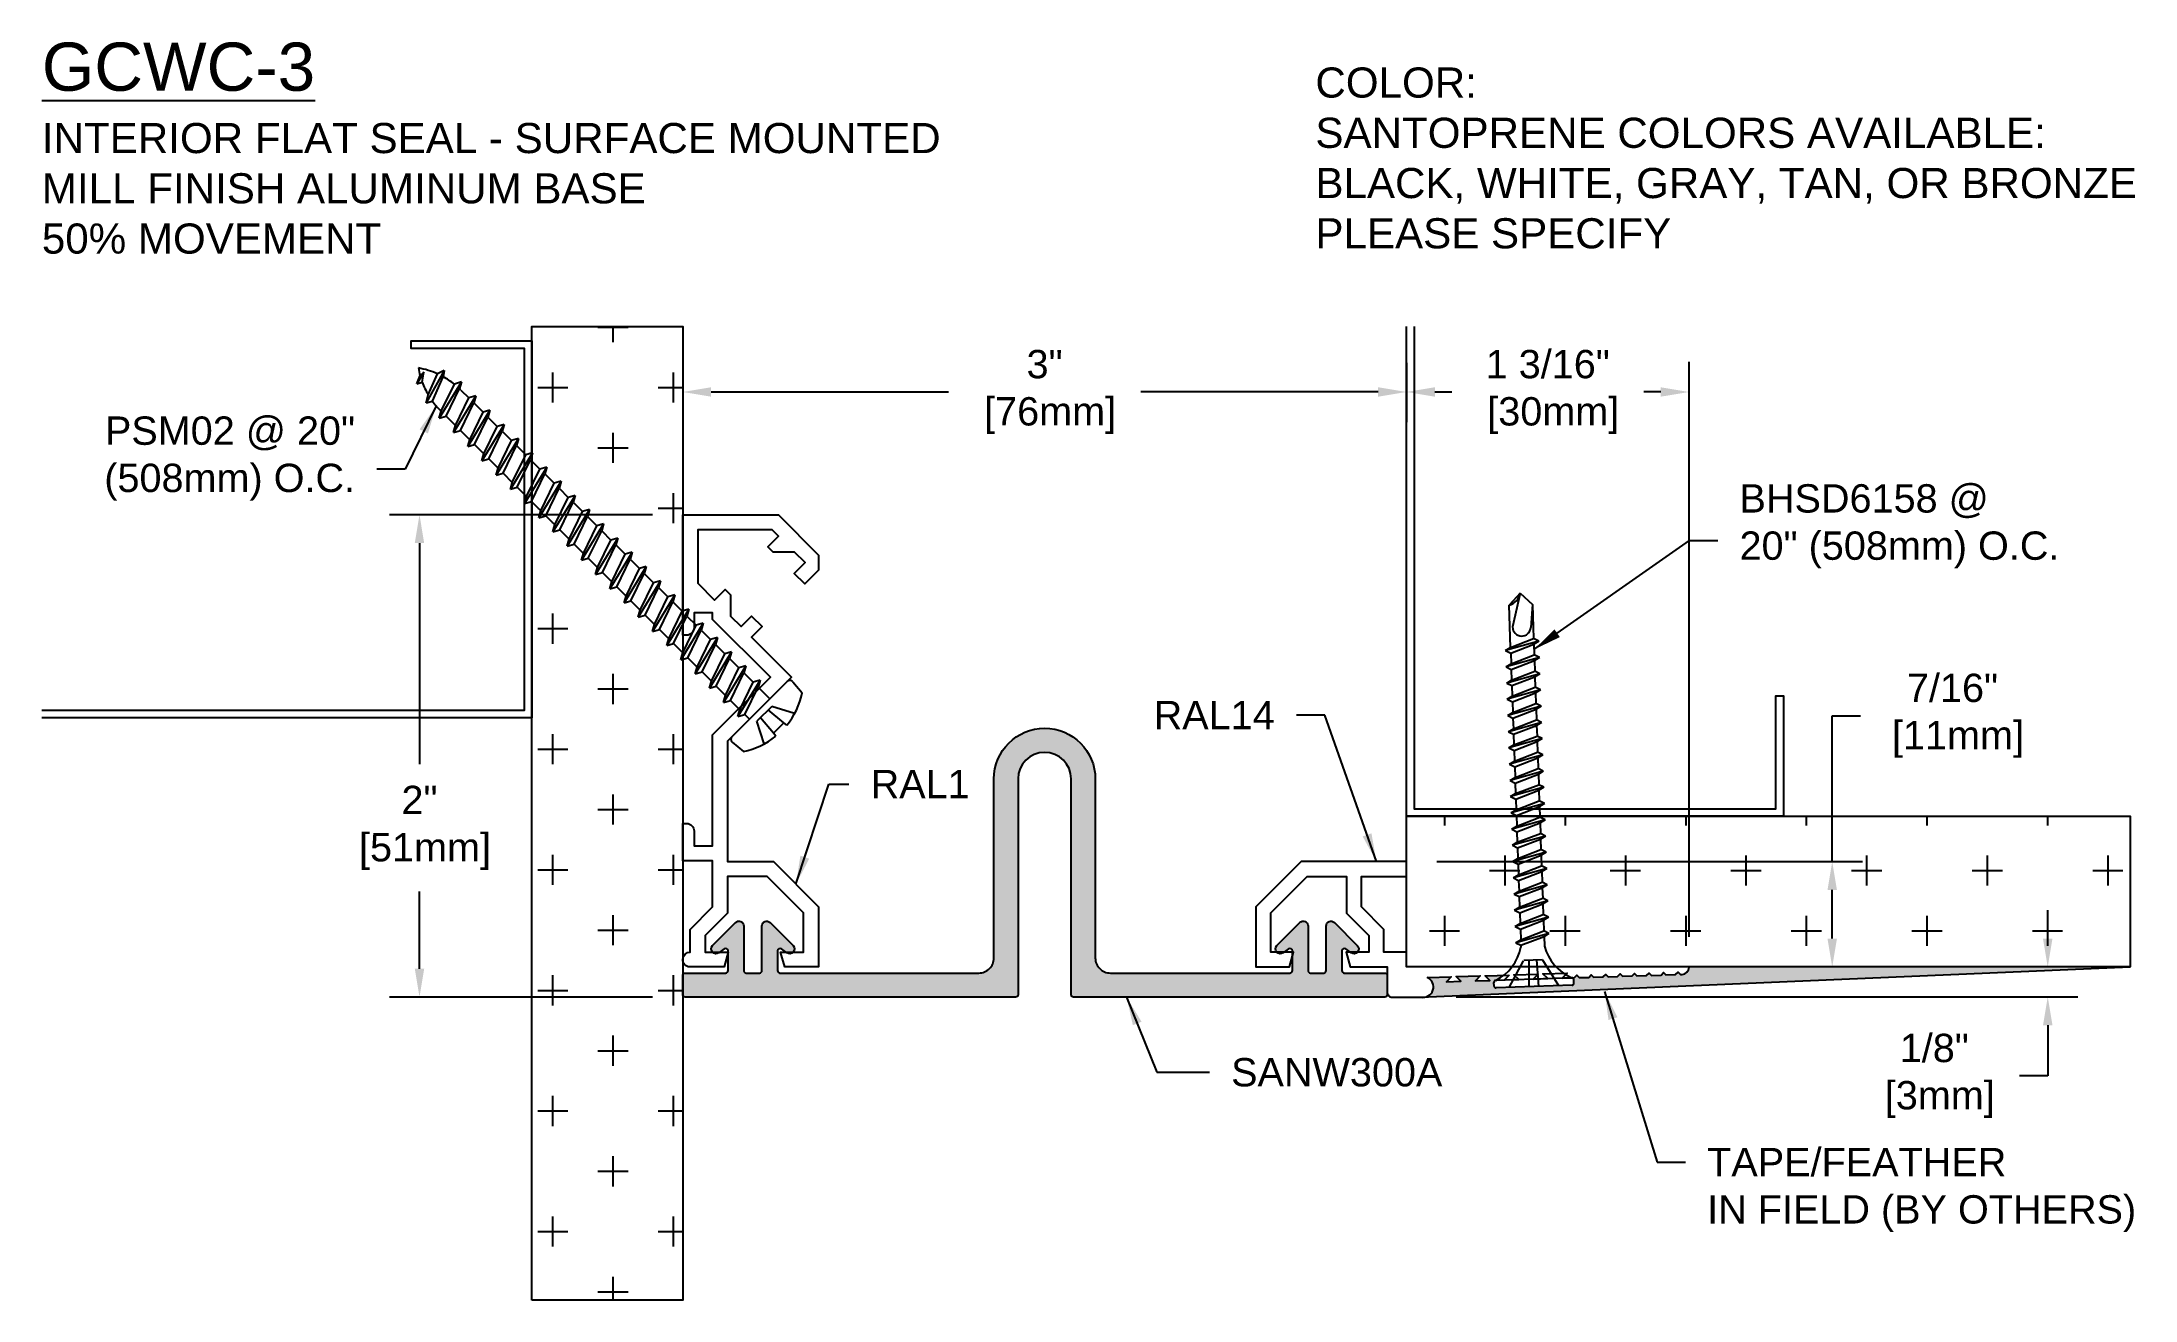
# Model space of a CAD drawing. Header units: inches. Extents: x 1.45 to 10.12, y 0.72 to 5.93.
import ezdxf

# ---------------------------------------------------------------- set-up
doc = ezdxf.new("R2010")
doc.units = ezdxf.units.IN
doc.header["$MEASUREMENT"] = 0
doc.linetypes.add('HIDDEN2', pattern=[0.1875, 0.125, -0.0625])
for name, color, linetype in [('Anchors', 4, 'Continuous'), ('Conditions', 1, 'Continuous'), ('Dimensions', 3, 'Continuous'), ('Fillers', 2, 'Continuous'), ('Metals', 7, 'Continuous'), ('Text', 2, 'Continuous')]:
    doc.layers.add(name, color=color, linetype=linetype)
doc.styles.add('Arial', font='arial.ttf')
doc.dimstyles.new('Arial', dxfattribs={"dimtxt": 0.1175, "dimasz": 0.1175, "dimexe": 0.125, "dimexo": 0.125, "dimgap": 0.09, "dimtad": 0, "dimtih": 1, "dimtoh": 1, "dimdec": 4, "dimzin": 0, "dimdsep": 46, "dimlunit": 4, "dimtxsty": 'Arial', "dimcen": 0.09, "dimadec": 0, "dimazin": 0, "dimtfac": 1, "dimtdec": 4, "dimtofl": 0, "dimtmove": 0, "dimatfit": 3, "dimfxl": 0, "dimfrac": 2, "dimtolj": 1, "dimtzin": 0, "dimarcsym": 0})

# ---------------------------------------------------------------- blocks, each defined once
blk = doc.blocks.new('*D0')
at = {"layer": 'Defpoints', "color": 0}
for p in [(4.1014, 4.7535), (7.1014, 4.7279), (4.1014, 4.4816)]:
    blk.add_point(p, dxfattribs=at)
at = {"layer": 'Dimensions', "color": 0, "lineweight": -2}
for p, q in [((4.1014, 4.6285), (4.1014, 4.3566)), ((7.1014, 4.6029), (7.1014, 4.3566)), ((4.2189, 4.4816), (5.2031, 4.4816)), ((6.9839, 4.4816), (5.9997, 4.4816))]:
    blk.add_line(p, q, dxfattribs=at)
at = {"layer": 'Dimensions', "color": 0}
for points in [[(4.2189, 4.5012), (4.2189, 4.4621), (4.1014, 4.4816)], [(6.9839, 4.5012), (6.9839, 4.4621), (7.1014, 4.4816)]]:
    blk.add_solid(points, dxfattribs=at)
at = {"layer": 'Dimensions', "color": 0, "insert": (5.6014, 4.4816), "char_height": 0.1175, "attachment_point": 5, "style": 'Arial'}
blk.add_mtext('\\A1;3"\\P [76mm]', dxfattribs=at)
blk = doc.blocks.new('RAL14')
blk.add_lwpolyline([(0.4255, -0.0332), (0.4055, -0.0538), (0.4655, -0.052), (0.4455, -0.0326), (0.5455, -0.0295), (0.5255, -0.0501), (0.5855, -0.0482), (0.5655, -0.0288), (0.6655, -0.0257), (0.6455, -0.0464), (0.6952, -0.0448), (0.7055, -0.0345), (0.7152, -0.0442), (0.7552, -0.0429), (0.7655, -0.0326), (0.7752, -0.0423), (0.8152, -0.0411), (0.8255, -0.0307), (0.8352, -0.0404), (0.8752, -0.0392), (0.8855, -0.0289), (0.8952, -0.0386), (0.9352, -0.0373), (0.9455, -0.027), (0.9552, -0.0367), (0.9952, -0.0355), (1.0055, -0.0251), (1.0152, -0.0348), (1.0552, -0.0336), (1.0655, -0.0233), (1.0752, -0.033), (1.1152, -0.0317), (1.1255, -0.0214), (1.1352, -0.0311), (1.142, -0.0309, 0.405134), (1.171, -0.0009), (1.171, 0), (0, 0), (0, 0.062), (-0.0936, 0.062), (-0.0936, 0.156), (-0.1866, 0.249), (-0.1866, 0.375), (0, 0.375), (0, 0.437), (-0.4373, 0.437), (-0.6243, 0.25), (-0.6243, 0), (-0.4852, 0), (-0.4686, 0.062), (-0.5623, 0.062), (-0.5623, 0.2243), (-0.4116, 0.375), (-0.2486, 0.375), (-0.2486, 0.2233), (-0.1556, 0.1303), (-0.1556, 0.062), (-0.2506, 0.062), (-0.234, 0), (-0.08, 0), (-0.08, -0.105, 0.414214), (-0.06, -0.125), (0.0598, -0.125, 0.898994), (0.0864, -0.0437), (0.1855, -0.0407), (0.1655, -0.0613), (0.2255, -0.0594), (0.2055, -0.04), (0.3055, -0.0369), (0.2855, -0.0575), (0.3455, -0.0557), (0.3255, -0.0363)], format="xyb", close=True)
blk = doc.blocks.new('*D2')
at = {"layer": 'Defpoints', "color": 0}
for p in [(7.1014, 4.4816), (7.1014, 4.4816), (8.2724, 2.0973)]:
    blk.add_point(p, dxfattribs=at)
at = {"layer": 'Dimensions', "color": 0, "lineweight": -2}
for p, q in [((8.2724, 2.2223), (8.2724, 4.6066)), ((7.2189, 4.4816), (7.2886, 4.4816)), ((8.1549, 4.4816), (8.0853, 4.4816))]:
    blk.add_line(p, q, dxfattribs=at)
at = {"layer": 'Dimensions', "color": 0}
for points in [[(7.2189, 4.5012), (7.2189, 4.4621), (7.1014, 4.4816)], [(8.1549, 4.5012), (8.1549, 4.4621), (8.2724, 4.4816)]]:
    blk.add_solid(points, dxfattribs=at)
at = {"layer": 'Dimensions', "color": 0, "insert": (7.6869, 4.4816), "char_height": 0.1175, "attachment_point": 5, "style": 'Arial'}
blk.add_mtext('\\A1;1 3/16"\\P [30mm]', dxfattribs=at)
blk = doc.blocks.new('*D3')
at = {"layer": 'Defpoints', "color": 0}
for p in [(10.1014, 2.0973), (7.1827, 1.9732), (9.7592, 1.9732)]:
    blk.add_point(p, dxfattribs=at)
at = {"layer": 'Dimensions', "color": 0, "lineweight": -2}
for p, q in [((9.7592, 2.2148), (9.7592, 2.3323)), ((9.9764, 2.0973), (9.6342, 2.0973)), ((7.3077, 1.9732), (9.8842, 1.9732)), ((9.7592, 1.8557), (9.7592, 1.6459)), ((9.7592, 1.6459), (9.6417, 1.6459))]:
    blk.add_line(p, q, dxfattribs=at)
at = {"layer": 'Dimensions', "color": 0}
for points in [[(9.7396, 2.2148), (9.7788, 2.2148), (9.7592, 2.0973)], [(9.7396, 1.8557), (9.7788, 1.8557), (9.7592, 1.9732)]]:
    blk.add_solid(points, dxfattribs=at)
at = {"layer": 'Dimensions', "color": 0, "insert": (9.289, 1.6459), "char_height": 0.1175, "attachment_point": 5, "style": 'Arial'}
blk.add_mtext('\\A1;1/8"\\P [3mm]', dxfattribs=at)
blk = doc.blocks.new('*D4')
at = {"layer": 'Defpoints', "color": 0}
for p in [(7.1014, 2.5343), (8.8659, 2.0973), (10.1014, 2.0973)]:
    blk.add_point(p, dxfattribs=at)
at = {"layer": 'Dimensions', "color": 0, "lineweight": -2}
for p, q in [((8.8659, 2.5343), (8.8659, 3.1391)), ((8.8659, 3.1391), (8.9834, 3.1391)), ((7.2264, 2.5343), (8.9909, 2.5343)), ((8.8659, 2.2148), (8.8659, 2.4168)), ((9.9764, 2.0973), (8.7409, 2.0973))]:
    blk.add_line(p, q, dxfattribs=at)
at = {"layer": 'Dimensions', "color": 0}
for points in [[(8.8464, 2.4168), (8.8855, 2.4168), (8.8659, 2.5343)], [(8.8464, 2.2148), (8.8855, 2.2148), (8.8659, 2.0973)]]:
    blk.add_solid(points, dxfattribs=at)
at = {"layer": 'Dimensions', "color": 0, "insert": (9.3645, 3.1391), "char_height": 0.1175, "attachment_point": 5, "style": 'Arial'}
blk.add_mtext('\\A1;7/16"\\P [11mm]', dxfattribs=at)
blk = doc.blocks.new('ral1')
blk.add_lwpolyline([(0, 0.0001, -0.958439), (0.0026, 0.062), (0.0026, 0.156), (0.0956, 0.249), (0.0956, 0.44), (-0.0284, 0.44), (-0.0284, 0.595), (-0.0124, 0.595, -0.414214), (0.0186, 0.564), (0.0186, 0.502), (0.0956, 0.502), (0.0956, 0.9627), (0.3351, 1.2022), (0.0956, 1.4416), (0.0956, 1.469), (0.0186, 1.469), (0.0186, 1.407, -0.414214), (-0.0124, 1.376), (-0.0284, 1.376), (-0.0284, 1.875), (0.368, 1.875), (0.5346, 1.7083), (0.5346, 1.6449), (0.478, 1.5882), (0.4341, 1.6321), (0.4787, 1.6766), (0.4348, 1.7205), (0.3464, 1.7198), (0.3245, 1.7417), (0.3691, 1.7862), (0.3423, 1.813), (0.0336, 1.813), (0.0336, 1.5913), (0.1039, 1.5211), (0.1477, 1.5649), (0.1697, 1.543), (0.1697, 1.4553), (0.2135, 1.4115), (0.2573, 1.4553), (0.3012, 1.4115), (0.2573, 1.3676), (0.4228, 1.2022), (0.1576, 0.937), (0.1576, 0.437), (0.3476, 0.437), (0.5346, 0.25), (0.5346, 0), (0.3943, 0), (0.3776, 0.062), (0.4726, 0.062), (0.4726, 0.2243), (0.322, 0.375), (0.1576, 0.375), (0.1576, 0.2233), (0.0646, 0.1303), (0.0646, 0.062), (0.1596, 0.062), (0.143, 0), (0, 0)], format="xyb", close=True)
blk = doc.blocks.new('*D6')
at = {"layer": 'Defpoints', "color": 0}
for p in [(3.0104, 3.9723), (4.1014, 3.9723), (4.1014, 1.9723)]:
    blk.add_point(p, dxfattribs=at)
at = {"layer": 'Dimensions', "color": 0, "lineweight": -2}
for p, q in [((3.9764, 3.9723), (2.8854, 3.9723)), ((3.0104, 3.8548), (3.0104, 2.9378)), ((3.0104, 2.0898), (3.0104, 2.4108)), ((3.9764, 1.9723), (2.8854, 1.9723))]:
    blk.add_line(p, q, dxfattribs=at)
at = {"layer": 'Dimensions', "color": 0}
for points in [[(2.9908, 3.8548), (3.0299, 3.8548), (3.0104, 3.9723)], [(2.9908, 2.0898), (3.0299, 2.0898), (3.0104, 1.9723)]]:
    blk.add_solid(points, dxfattribs=at)
at = {"layer": 'Dimensions', "color": 0, "insert": (3.0104, 2.6743), "char_height": 0.1175, "attachment_point": 5, "style": 'Arial'}
blk.add_mtext('\\A1;2"\\P [51mm]', dxfattribs=at)
blk = doc.blocks.new('PSMO2')
for p, q in [((-0.089, 0.1159), (-0.0437, 0.0281)), ((-0.0319, 0.1271), (-0.0299, 0.1115)), ((-0.0299, 0.1115), (-0.023, 0.0281)), ((-0.0299, 0.1115), (0.0299, 0.1115)), ((0.0299, 0.1115), (0.023, 0.0281)), ((0.0319, 0.1271), (0.0299, 0.1115)), ((0.089, 0.1159), (0.0437, 0.0281)), ((-0.1774, 0.0173), (-0.1722, 0.0772)), ((-0.1615, 0), (0.1615, 0)), ((-0.06, -0.0689), (-0.06, 0)), ((-0.0437, 0.0281), (0.0437, 0.0281)), ((0.06, -0.0273), (0.06, 0)), ((0.1774, 0.0173), (0.1722, 0.0772)), ((-0.086, -0.0833), (0.086, -0.0417)), ((-0.086, -0.0833), (-0.06, -0.0689)), ((-0.086, -0.0833), (-0.06, -0.0977)), ((0.06, -0.0273), (-0.06, -0.0689)), ((0.06, -0.0561), (-0.06, -0.0977)), ((0.086, -0.0417), (0.06, -0.0273)), ((0.086, -0.0417), (0.06, -0.0561)), ((0.06, -0.1106), (0.06, -0.0561)), ((-0.086, -0.1667), (0.086, -0.125)), ((-0.086, -0.1667), (-0.06, -0.1523)), ((-0.086, -0.1667), (-0.06, -0.1811)), ((-0.06, -0.1523), (-0.06, -0.0977)), ((0.06, -0.1106), (-0.06, -0.1523)), ((0.06, -0.1394), (-0.06, -0.1811)), ((0.086, -0.125), (0.06, -0.1106)), ((0.086, -0.125), (0.06, -0.1394)), ((0.06, -0.1939), (0.06, -0.1394)), ((-0.086, -0.25), (0.086, -0.2083)), ((-0.086, -0.25), (-0.06, -0.2356)), ((-0.086, -0.25), (-0.06, -0.2644)), ((-0.06, -0.2356), (-0.06, -0.1811)), ((0.06, -0.1939), (-0.06, -0.2356)), ((0.06, -0.2227), (-0.06, -0.2644)), ((0.086, -0.2083), (0.06, -0.1939)), ((0.086, -0.2083), (0.06, -0.2227)), ((0.06, -0.2773), (0.06, -0.2227)), ((-0.086, -0.3333), (0.086, -0.2917)), ((-0.086, -0.3333), (-0.06, -0.3189)), ((-0.086, -0.3333), (-0.06, -0.3477)), ((-0.06, -0.3189), (-0.06, -0.2644)), ((0.06, -0.2773), (-0.06, -0.3189)), ((0.06, -0.3061), (-0.06, -0.3477)), ((0.086, -0.2917), (0.06, -0.2773)), ((0.086, -0.2917), (0.06, -0.3061)), ((0.06, -0.3606), (0.06, -0.3061)), ((-0.086, -0.4167), (0.086, -0.375)), ((-0.086, -0.4167), (-0.06, -0.4023)), ((-0.086, -0.4167), (-0.06, -0.4311)), ((-0.06, -0.4023), (-0.06, -0.3477)), ((0.06, -0.3606), (-0.06, -0.4023)), ((0.06, -0.3894), (-0.06, -0.4311)), ((-0.06, -0.4856), (-0.06, -0.4311)), ((0.086, -0.375), (0.06, -0.3606)), ((0.086, -0.375), (0.06, -0.3894)), ((0.06, -0.4439), (0.06, -0.3894)), ((-0.086, -0.5), (0.086, -0.4583)), ((-0.086, -0.5), (-0.06, -0.4856)), ((-0.086, -0.5), (-0.06, -0.5144)), ((0.06, -0.4439), (-0.06, -0.4856)), ((0.06, -0.4727), (-0.06, -0.5144)), ((-0.06, -0.5689), (-0.06, -0.5144)), ((0.086, -0.4583), (0.06, -0.4439)), ((0.086, -0.4583), (0.06, -0.4727)), ((0.06, -0.5273), (0.06, -0.4727)), ((-0.086, -0.5833), (0.086, -0.5417)), ((-0.086, -0.5833), (-0.06, -0.5689)), ((-0.086, -0.5833), (-0.06, -0.5977)), ((0.06, -0.5273), (-0.06, -0.5689)), ((0.06, -0.5561), (-0.06, -0.5977)), ((-0.06, -0.6523), (-0.06, -0.5977)), ((0.086, -0.5417), (0.06, -0.5273)), ((0.086, -0.5417), (0.06, -0.5561)), ((0.06, -0.6106), (0.06, -0.5561)), ((-0.086, -0.6667), (0.086, -0.625)), ((-0.086, -0.6667), (-0.06, -0.6523)), ((-0.086, -0.6667), (-0.06, -0.6811)), ((0.06, -0.6106), (-0.06, -0.6523)), ((0.06, -0.6394), (-0.06, -0.6811)), ((-0.06, -0.7356), (-0.06, -0.6811)), ((0.06, -0.6939), (-0.06, -0.7356)), ((0.086, -0.625), (0.06, -0.6106)), ((0.086, -0.625), (0.06, -0.6394)), ((0.06, -0.6939), (0.06, -0.6394)), ((0.086, -0.7083), (0.06, -0.6939)), ((-0.086, -0.75), (0.086, -0.7083)), ((-0.086, -0.75), (-0.06, -0.7356)), ((-0.086, -0.75), (-0.06, -0.7644)), ((0.06, -0.7227), (-0.06, -0.7644)), ((-0.06, -0.8189), (-0.06, -0.7644)), ((0.06, -0.7773), (-0.06, -0.8189)), ((0.086, -0.7083), (0.06, -0.7227)), ((0.06, -0.7773), (0.06, -0.7227)), ((0.086, -0.7917), (0.06, -0.7773)), ((-0.086, -0.8333), (0.086, -0.7917)), ((-0.086, -0.8333), (-0.06, -0.8189)), ((-0.086, -0.8333), (-0.06, -0.8477)), ((0.06, -0.8061), (-0.06, -0.8477)), ((-0.06, -0.9023), (-0.06, -0.8477)), ((0.06, -0.8606), (-0.06, -0.9023)), ((0.086, -0.7917), (0.06, -0.8061)), ((0.06, -0.8606), (0.06, -0.8061)), ((0.086, -0.875), (0.06, -0.8606)), ((-0.086, -0.9167), (0.086, -0.875)), ((-0.086, -0.9167), (-0.06, -0.9023)), ((-0.086, -0.9167), (-0.06, -0.9311)), ((0.06, -0.8894), (-0.06, -0.9311)), ((-0.06, -0.9856), (-0.06, -0.9311)), ((0.06, -0.9439), (-0.06, -0.9856)), ((0.086, -0.875), (0.06, -0.8894)), ((0.06, -0.9439), (0.06, -0.8894)), ((0.086, -0.9583), (0.06, -0.9439)), ((-0.086, -1), (0.086, -0.9583)), ((-0.086, -1), (-0.06, -0.9856)), ((-0.086, -1), (-0.06, -1.0144)), ((0.06, -0.9727), (-0.06, -1.0144)), ((-0.06, -1.0689), (-0.06, -1.0144)), ((0.06, -1.0273), (-0.06, -1.0689)), ((0.086, -0.9583), (0.06, -0.9727)), ((0.06, -1.0273), (0.06, -0.9727)), ((0.086, -1.0417), (0.06, -1.0273)), ((-0.086, -1.0833), (0.086, -1.0417)), ((-0.086, -1.0833), (-0.06, -1.0689)), ((-0.086, -1.0833), (-0.06, -1.0977)), ((-0.086, -1.1667), (0.086, -1.125)), ((0.06, -1.0561), (-0.06, -1.0977)), ((-0.06, -1.1523), (-0.06, -1.0977)), ((0.06, -1.1106), (-0.06, -1.1523)), ((0.086, -1.0417), (0.06, -1.0561)), ((0.06, -1.1106), (0.06, -1.0561)), ((0.086, -1.125), (0.06, -1.1106)), ((0.086, -1.125), (0.06, -1.1394)), ((-0.086, -1.1667), (-0.06, -1.1523)), ((-0.086, -1.1667), (-0.06, -1.1811)), ((-0.086, -1.25), (0.086, -1.2083)), ((0.06, -1.1394), (-0.06, -1.1811)), ((-0.06, -1.2356), (-0.06, -1.1811)), ((0.06, -1.1939), (-0.06, -1.2356)), ((0.06, -1.1939), (0.06, -1.1394)), ((0.086, -1.2083), (0.06, -1.1939)), ((0.086, -1.2083), (0.06, -1.2227)), ((-0.086, -1.25), (-0.06, -1.2356)), ((-0.086, -1.25), (-0.06, -1.2644)), ((-0.086, -1.3333), (0.086, -1.2917)), ((0.06, -1.2227), (-0.06, -1.2644)), ((-0.06, -1.3189), (-0.06, -1.2644)), ((0.06, -1.2773), (-0.06, -1.3189)), ((0.06, -1.2773), (0.06, -1.2227)), ((0.086, -1.2917), (0.06, -1.2773)), ((0.086, -1.2917), (0.06, -1.3061)), ((-0.086, -1.3333), (-0.06, -1.3189)), ((-0.086, -1.3333), (-0.06, -1.3477)), ((-0.086, -1.4167), (0.086, -1.375)), ((0.06, -1.3061), (-0.06, -1.3477)), ((-0.06, -1.4023), (-0.06, -1.3477)), ((0.06, -1.3606), (-0.06, -1.4023)), ((0.06, -1.3606), (0.06, -1.3061)), ((0.086, -1.375), (0.06, -1.3606)), ((0.086, -1.375), (0.06, -1.3894)), ((-0.086, -1.4167), (-0.06, -1.4023)), ((-0.086, -1.4167), (-0.06, -1.4311)), ((-0.086, -1.5), (0.086, -1.4583)), ((0.06, -1.3894), (-0.06, -1.4311)), ((-0.06, -1.4856), (-0.06, -1.4311)), ((0.06, -1.4439), (-0.06, -1.4856)), ((0.06, -1.4727), (-0.06, -1.5144)), ((0.06, -1.4439), (0.06, -1.3894)), ((0.086, -1.4583), (0.06, -1.4439)), ((0.086, -1.4583), (0.06, -1.4727)), ((0.06, -1.5273), (0.06, -1.4727)), ((-0.086, -1.5), (-0.06, -1.4856)), ((-0.086, -1.5), (-0.06, -1.5144)), ((-0.086, -1.5833), (0.086, -1.5417)), ((-0.06, -1.5689), (-0.06, -1.5144)), ((0.06, -1.5273), (-0.06, -1.5689)), ((0.06, -1.5561), (-0.06, -1.5977)), ((0.086, -1.5417), (0.06, -1.5273)), ((0.086, -1.5417), (0.06, -1.5561)), ((0.06, -1.6106), (0.06, -1.5561)), ((-0.086, -1.5833), (-0.06, -1.5689)), ((-0.086, -1.5833), (-0.06, -1.5977)), ((-0.086, -1.6667), (0.086, -1.625)), ((-0.06, -1.6523), (-0.06, -1.5977)), ((0.06, -1.6106), (-0.06, -1.6523)), ((0.06, -1.6394), (-0.06, -1.6811)), ((0.086, -1.625), (0.06, -1.6106)), ((0.086, -1.625), (0.06, -1.6394)), ((0.06, -1.6939), (0.06, -1.6394)), ((-0.086, -1.6667), (-0.06, -1.6523)), ((-0.086, -1.6667), (-0.06, -1.6811)), ((-0.086, -1.75), (0.086, -1.7083)), ((-0.06, -1.7356), (-0.06, -1.6811)), ((0.06, -1.6939), (-0.06, -1.7356)), ((0.06, -1.7227), (-0.06, -1.7644)), ((0.086, -1.7083), (0.06, -1.6939)), ((0.086, -1.7083), (0.06, -1.7227)), ((0.06, -1.7227), (0.06, -1.7773)), ((-0.086, -1.75), (-0.06, -1.7356)), ((-0.086, -1.75), (-0.06, -1.7644)), ((-0.086, -1.8333), (0.086, -1.7917)), ((-0.086, -1.8333), (-0.06, -1.8189)), ((-0.06, -1.8104), (-0.06, -1.7644)), ((0.06, -1.7773), (-0.06, -1.8189)), ((0.06, -1.8061), (-0.058, -1.847)), ((0.086, -1.7917), (0.06, -1.7773)), ((0.086, -1.7917), (0.06, -1.8061)), ((0.06, -1.8061), (0.06, -1.8104)), ((-0.086, -1.8333), (-0.058, -1.847)), ((-0.0685, -1.9167), (0.0787, -1.875)), ((-0.0685, -1.9167), (-0.047, -1.902)), ((0.0559, -1.862), (-0.047, -1.902)), ((0.0496, -1.8924), (-0.0389, -1.9264)), ((0.0787, -1.875), (0.0496, -1.8924)), ((0.0787, -1.875), (0.0559, -1.862)), ((-0.0685, -1.9167), (-0.0389, -1.9264)), ((0.0305, -1.9468), (-0.0039, -1.972)), ((-0.0039, -1.972), (0.0513, -1.9583)), ((0.0174, -1.9725), (-0.0039, -1.972)), ((0.0513, -1.9583), (0.0174, -1.9725)), ((0.0513, -1.9583), (0.0305, -1.9468))]:
    blk.add_line(p, q)
for centre, radius, start, end in [((0, -0.1847), 0.3135, 95.84468, 123.32297), ((0, -0.1847), 0.3135, 56.67703, 84.15532), ((-0.1615, 0.016), 0.016, 175, 270), ((0.1615, 0.016), 0.016, 270, 5), ((0.2696, -1.8104), 0.3296, 180, 181.48094), ((-0.2696, -1.8104), 0.3296, 350.9871, 0), ((0.2696, -1.8104), 0.3296, 186.38087, 196.13333), ((-0.2696, -1.8104), 0.3296, 335.5566, 345.58715), ((0.2696, -1.8104), 0.3296, 200.61291, 215.11798), ((-0.2696, -1.8104), 0.3296, 324.88202, 330.53258)]:
    blk.add_arc(centre, radius, start, end)
blk = doc.blocks.new('PSM02')
blk.add_blockref('PSMO2', (0, 0))
blk = doc.blocks.new('SANW300A')
h = blk.add_hatch(color=256)
edge = h.paths.add_edge_path()
edge.add_arc((2.602, -0.11), 0.01, 90, 180, ccw=False)
edge.add_line((2.602, -0.1), (2.657, -0.1))
edge.add_arc((2.657, -0.11), 0.01, 0, 90, ccw=False)
edge.add_line((2.667, -0.11), (2.667, -0.295))
edge.add_arc((2.687, -0.295), 0.02, 180, 315)
edge.add_line((2.7011, -0.3091), (2.7961, -0.2141))
edge.add_arc((2.782, -0.2), 0.02, 315, 485.85857)
edge.add_line((2.7703, -0.1838), (2.7479, -0.2))
edge.add_arc((2.742, -0.1919), 0.01, 180, 305.85857, ccw=False)
edge.add_line((2.732, -0.1919), (2.732, -0.11))
edge.add_arc((2.742, -0.11), 0.01, 90, 180, ccw=False)
edge.add_line((2.742, -0.1), (2.91, -0.1))
edge.add_arc((2.91, -0.09), 0.01, 270, 360)
edge.add_line((2.92, -0.09), (2.92, -0.01))
edge.add_arc((2.91, -0.01), 0.01, 360, 450)
edge.add_line((2.91, 0), (1.62, 0))
edge.add_arc((1.62, -0.01), 0.01, 90, 180)
edge.add_line((1.61, -0.01), (1.61, -0.905))
edge.add_arc((1.5, -0.905), 0.11, 180, 360, ccw=False)
edge.add_line((1.39, -0.905), (1.39, -0.01))
edge.add_arc((1.38, -0.01), 0.01, 360, 450)
edge.add_line((1.38, 0), (0.01, 0))
edge.add_arc((0.01, -0.01), 0.01, 90, 180)
edge.add_line((0, -0.01), (0, -0.09))
edge.add_arc((0.01, -0.09), 0.01, 180, 270)
edge.add_line((0.01, -0.1), (0.178, -0.1))
edge.add_arc((0.178, -0.11), 0.01, 0, 90, ccw=False)
edge.add_line((0.188, -0.11), (0.188, -0.1919))
edge.add_arc((0.178, -0.1919), 0.01, 234.14143, 360, ccw=False)
edge.add_line((0.1721, -0.2), (0.1497, -0.1838))
edge.add_arc((0.138, -0.2), 0.02, 54.14143, 225)
edge.add_line((0.1239, -0.2141), (0.2189, -0.3091))
edge.add_arc((0.233, -0.295), 0.02, 225, 360)
edge.add_line((0.253, -0.295), (0.253, -0.11))
edge.add_arc((0.263, -0.11), 0.01, 90, 180, ccw=False)
edge.add_line((0.263, -0.1), (0.318, -0.1))
edge.add_arc((0.318, -0.11), 0.01, 0, 90, ccw=False)
edge.add_line((0.328, -0.11), (0.328, -0.295))
edge.add_arc((0.348, -0.295), 0.02, 180, 315)
edge.add_line((0.3621, -0.3091), (0.4571, -0.2141))
edge.add_arc((0.443, -0.2), 0.02, 315, 485.85857)
edge.add_line((0.4313, -0.1838), (0.4089, -0.2))
edge.add_arc((0.403, -0.1919), 0.01, 180, 305.85857, ccw=False)
edge.add_line((0.393, -0.1919), (0.393, -0.11))
edge.add_arc((0.403, -0.11), 0.01, 90, 180, ccw=False)
edge.add_line((0.403, -0.1), (1.2275, -0.1))
edge.add_arc((1.2275, -0.1625), 0.0625, 0, 90, ccw=False)
edge.add_line((1.29, -0.1625), (1.29, -0.905))
edge.add_arc((1.5, -0.905), 0.21, 180, 360)
edge.add_line((1.71, -0.905), (1.71, -0.1625))
edge.add_arc((1.7725, -0.1625), 0.0625, 90, 180, ccw=False)
edge.add_line((1.7725, -0.1), (2.517, -0.1))
edge.add_arc((2.517, -0.11), 0.01, 0, 90, ccw=False)
edge.add_line((2.527, -0.11), (2.527, -0.1919))
edge.add_arc((2.517, -0.1919), 0.01, -125.85857, 0, ccw=False)
edge.add_line((2.5111, -0.2), (2.4887, -0.1838))
edge.add_arc((2.477, -0.2), 0.02, 54.14143, 225)
edge.add_line((2.4629, -0.2141), (2.5579, -0.3091))
edge.add_arc((2.572, -0.295), 0.02, 225, 360)
edge.add_line((2.592, -0.295), (2.592, -0.11))
at = {"linetype": 'Continuous'}
blk.add_lwpolyline([(2.592, -0.11, -0.414214), (2.602, -0.1), (2.657, -0.1, -0.414214), (2.667, -0.11), (2.667, -0.295, 0.668179), (2.7011, -0.3091), (2.7961, -0.2141, 0.923247), (2.7703, -0.1838), (2.7479, -0.2, -0.611952), (2.732, -0.1919), (2.732, -0.11, -0.414214), (2.742, -0.1), (2.91, -0.1, 0.414214), (2.92, -0.09), (2.92, -0.01, 0.414214), (2.91, 0), (1.62, 0, 0.414214), (1.61, -0.01), (1.61, -0.905, -1), (1.39, -0.905), (1.39, -0.01, 0.414214), (1.38, 0), (0.01, 0, 0.414214), (0, -0.01), (0, -0.09, 0.414214), (0.01, -0.1), (0.178, -0.1, -0.414214), (0.188, -0.11), (0.188, -0.1919, -0.611952), (0.1721, -0.2), (0.1497, -0.1838, 0.923247), (0.1239, -0.2141), (0.2189, -0.3091, 0.668179), (0.253, -0.295), (0.253, -0.11, -0.414214), (0.263, -0.1), (0.318, -0.1, -0.414214), (0.328, -0.11), (0.328, -0.295, 0.668179), (0.3621, -0.3091), (0.4571, -0.2141, 0.923247), (0.4313, -0.1838), (0.4089, -0.2, -0.611952), (0.393, -0.1919), (0.393, -0.11, -0.414214), (0.403, -0.1), (1.2275, -0.1, -0.414214), (1.29, -0.1625), (1.29, -0.905, 1), (1.71, -0.905), (1.71, -0.1625, -0.414214), (1.7725, -0.1), (2.517, -0.1, -0.414214), (2.527, -0.11), (2.527, -0.1919, -0.611952), (2.5111, -0.2), (2.4887, -0.1838, 0.923247), (2.4629, -0.2141), (2.5579, -0.3091, 0.668179), (2.592, -0.295)], format="xyb", close=True, dxfattribs=at)
blk = doc.blocks.new('BHSD6158')
for p, q in [((-0.1577, 0), (0.1577, 0)), ((-0.1655, -0.0078), (-0.1655, -0.0232)), ((-0.1577, -0.031), (0.1577, -0.031)), ((0.1655, -0.0078), (0.1655, -0.0232)), ((-0.0485, -0.2063), (-0.0485, -0.1655)), ((0.0485, -0.1727), (-0.0485, -0.2063)), ((0.0485, -0.1727), (0.0485, -0.1655)), ((0.0695, -0.1843), (0.0485, -0.1727)), ((-0.0695, -0.218), (0.0695, -0.1843)), ((-0.0695, -0.218), (-0.0485, -0.2063)), ((-0.0695, -0.218), (-0.0485, -0.2296)), ((-0.0695, -0.2853), (0.0695, -0.2516)), ((0.0485, -0.1959), (-0.0485, -0.2296)), ((-0.0485, -0.2737), (-0.0485, -0.2296)), ((0.0485, -0.24), (-0.0485, -0.2737)), ((0.0695, -0.1843), (0.0485, -0.1959)), ((0.0485, -0.24), (0.0485, -0.1959)), ((0.0695, -0.2516), (0.0485, -0.24)), ((0.0695, -0.2516), (0.0485, -0.2633)), ((-0.0695, -0.2853), (-0.0485, -0.2737)), ((-0.0695, -0.2853), (-0.0485, -0.2969)), ((-0.0695, -0.3527), (0.0695, -0.319)), ((-0.0695, -0.3527), (-0.0485, -0.341)), ((0.0485, -0.2633), (-0.0485, -0.2969)), ((-0.0485, -0.341), (-0.0485, -0.2969)), ((0.0485, -0.3073), (-0.0485, -0.341)), ((0.0485, -0.3306), (-0.0485, -0.3643)), ((0.0485, -0.3073), (0.0485, -0.2633)), ((0.0695, -0.319), (0.0485, -0.3073)), ((0.0695, -0.319), (0.0485, -0.3306)), ((0.0485, -0.3747), (0.0485, -0.3306)), ((-0.0695, -0.3527), (-0.0485, -0.3643)), ((-0.0695, -0.42), (0.0695, -0.3863)), ((-0.0695, -0.42), (-0.0485, -0.4084)), ((-0.0695, -0.42), (-0.0485, -0.4316)), ((-0.0485, -0.4084), (-0.0485, -0.3643)), ((0.0485, -0.3747), (-0.0485, -0.4084)), ((0.0485, -0.398), (-0.0485, -0.4316)), ((-0.0485, -0.4757), (-0.0485, -0.4316)), ((0.0695, -0.3863), (0.0485, -0.3747)), ((0.0695, -0.3863), (0.0485, -0.398)), ((0.0485, -0.442), (0.0485, -0.398)), ((-0.0695, -0.4873), (0.0695, -0.4537)), ((-0.0695, -0.4873), (-0.0485, -0.4757)), ((-0.0695, -0.4873), (-0.0485, -0.499)), ((0.0485, -0.442), (-0.0485, -0.4757)), ((0.0485, -0.4653), (-0.0485, -0.499)), ((-0.0485, -0.5431), (-0.0485, -0.499)), ((0.0485, -0.5094), (-0.0485, -0.5431)), ((0.0695, -0.4537), (0.0485, -0.442)), ((0.0695, -0.4537), (0.0485, -0.4653)), ((0.0485, -0.5094), (0.0485, -0.4653)), ((0.0695, -0.521), (0.0485, -0.5094)), ((-0.0695, -0.5547), (0.0695, -0.521)), ((-0.0695, -0.5547), (-0.0485, -0.5431)), ((-0.0695, -0.5547), (-0.0485, -0.5663)), ((-0.0695, -0.622), (0.0695, -0.5884)), ((0.0485, -0.5326), (-0.0485, -0.5663)), ((-0.0485, -0.6104), (-0.0485, -0.5663)), ((0.0485, -0.5767), (-0.0485, -0.6104)), ((0.0485, -0.6), (-0.0485, -0.6337)), ((0.0695, -0.521), (0.0485, -0.5326)), ((0.0485, -0.5767), (0.0485, -0.5326)), ((0.0695, -0.5884), (0.0485, -0.5767)), ((0.0695, -0.5884), (0.0485, -0.6)), ((0.0485, -0.6441), (0.0485, -0.6)), ((-0.0695, -0.622), (-0.0485, -0.6104)), ((-0.0695, -0.622), (-0.0485, -0.6337)), ((-0.0695, -0.6894), (0.0695, -0.6557)), ((-0.0695, -0.6894), (-0.0485, -0.6777)), ((-0.0695, -0.6894), (-0.0485, -0.701)), ((-0.0485, -0.6777), (-0.0485, -0.6337)), ((0.0485, -0.6441), (-0.0485, -0.6777)), ((0.0485, -0.6673), (-0.0485, -0.701)), ((0.0695, -0.6557), (0.0485, -0.6441)), ((0.0695, -0.6557), (0.0485, -0.6673)), ((0.0485, -0.7114), (0.0485, -0.6673)), ((-0.0695, -0.7567), (0.0695, -0.723)), ((-0.0695, -0.7567), (-0.0485, -0.7451)), ((-0.0695, -0.7567), (-0.0485, -0.7684)), ((-0.0485, -0.7451), (-0.0485, -0.701)), ((0.0485, -0.7114), (-0.0485, -0.7451)), ((0.0485, -0.7347), (-0.0485, -0.7684)), ((-0.0485, -0.8124), (-0.0485, -0.7684)), ((0.0485, -0.7788), (-0.0485, -0.8124)), ((0.0695, -0.723), (0.0485, -0.7114)), ((0.0695, -0.723), (0.0485, -0.7347)), ((0.0485, -0.7788), (0.0485, -0.7347)), ((0.0695, -0.7904), (0.0485, -0.7788)), ((-0.0695, -0.8241), (0.0695, -0.7904)), ((-0.0695, -0.8241), (-0.0485, -0.8124)), ((-0.0695, -0.8241), (-0.0485, -0.8357)), ((-0.0695, -0.8914), (0.0695, -0.8577)), ((0.0485, -0.802), (-0.0485, -0.8357)), ((-0.0485, -0.8798), (-0.0485, -0.8357)), ((0.0485, -0.8461), (-0.0485, -0.8798)), ((0.0695, -0.7904), (0.0485, -0.802)), ((0.0485, -0.8461), (0.0485, -0.802)), ((0.0695, -0.8577), (0.0485, -0.8461)), ((0.0695, -0.8577), (0.0485, -0.8694)), ((-0.0695, -0.8914), (-0.0485, -0.8798)), ((-0.0695, -0.8914), (-0.0485, -0.903)), ((-0.0695, -0.9588), (0.0695, -0.9251)), ((-0.0695, -0.9588), (-0.0485, -0.9471)), ((0.0485, -0.8694), (-0.0485, -0.903)), ((-0.0485, -0.9471), (-0.0485, -0.903)), ((0.0485, -0.9135), (-0.0485, -0.9471)), ((0.0485, -0.9367), (-0.0485, -0.9704)), ((0.0485, -0.9135), (0.0485, -0.8694)), ((0.0695, -0.9251), (0.0485, -0.9135)), ((0.0695, -0.9251), (0.0485, -0.9367)), ((0.0485, -0.9808), (0.0485, -0.9367)), ((-0.0695, -0.9588), (-0.0485, -0.9704)), ((-0.0695, -1.0261), (0.0695, -0.9924)), ((-0.0695, -1.0261), (-0.0485, -1.0145)), ((-0.0695, -1.0261), (-0.0485, -1.0377)), ((-0.0485, -1.0145), (-0.0485, -0.9704)), ((0.0485, -0.9808), (-0.0485, -1.0145)), ((0.0485, -1.0041), (-0.0485, -1.0377)), ((-0.0485, -1.0818), (-0.0485, -1.0377)), ((0.0695, -0.9924), (0.0485, -0.9808)), ((0.0695, -0.9924), (0.0485, -1.0041)), ((0.0485, -1.0481), (0.0485, -1.0041)), ((-0.0695, -1.0934), (0.0695, -1.0598)), ((-0.0695, -1.0934), (-0.0485, -1.0818)), ((-0.0695, -1.0934), (-0.0485, -1.1051)), ((-0.0695, -1.1608), (0.0695, -1.1271)), ((0.0485, -1.0481), (-0.0485, -1.0818)), ((0.0485, -1.0714), (-0.0485, -1.1051)), ((-0.0485, -1.1492), (-0.0485, -1.1051)), ((0.0485, -1.1155), (-0.0485, -1.1492)), ((0.0695, -1.0598), (0.0485, -1.0481)), ((0.0695, -1.0598), (0.0485, -1.0714)), ((0.0485, -1.1155), (0.0485, -1.0714)), ((0.0695, -1.1271), (0.0485, -1.1155)), ((0.0695, -1.1271), (0.0485, -1.1387)), ((-0.0695, -1.1608), (-0.0485, -1.1492)), ((-0.0695, -1.1608), (-0.0485, -1.1724)), ((-0.0695, -1.2281), (0.0695, -1.1945)), ((0.0485, -1.1387), (-0.0485, -1.1724)), ((-0.0485, -1.2165), (-0.0485, -1.1724)), ((0.0485, -1.1828), (-0.0485, -1.2165)), ((0.0485, -1.2061), (-0.0485, -1.2398)), ((0.0485, -1.1828), (0.0485, -1.1387)), ((0.0695, -1.1945), (0.0485, -1.1828)), ((0.0695, -1.1945), (0.0485, -1.2061)), ((0.0485, -1.2502), (0.0485, -1.2061)), ((-0.0695, -1.2281), (-0.0485, -1.2165)), ((-0.0695, -1.2281), (-0.0485, -1.2398)), ((-0.0695, -1.2955), (0.0695, -1.2618)), ((-0.0695, -1.2955), (-0.0485, -1.2838)), ((-0.0695, -1.2955), (-0.0485, -1.3071)), ((-0.0485, -1.2838), (-0.0485, -1.2398)), ((0.0485, -1.2502), (-0.0485, -1.2838)), ((0.0485, -1.2734), (-0.0485, -1.3071)), ((0.0695, -1.2618), (0.0485, -1.2502)), ((0.0695, -1.2618), (0.0485, -1.2734)), ((0.0485, -1.3175), (0.0485, -1.2734)), ((-0.0695, -1.3628), (0.0695, -1.3292)), ((-0.0695, -1.3628), (-0.0485, -1.3512)), ((-0.0695, -1.3628), (-0.0485, -1.3745)), ((-0.0485, -1.3512), (-0.0485, -1.3071)), ((0.0485, -1.3175), (-0.0485, -1.3512)), ((0.0485, -1.3408), (-0.0485, -1.3745)), ((-0.0485, -1.4185), (-0.0485, -1.3745)), ((0.0485, -1.3849), (-0.0485, -1.4185)), ((0.0695, -1.3292), (0.0485, -1.3175)), ((0.0695, -1.3292), (0.0485, -1.3408)), ((0.0485, -1.3849), (0.0485, -1.3408)), ((0.0695, -1.3965), (0.0485, -1.3849)), ((-0.0695, -1.4302), (0.0695, -1.3965)), ((-0.0695, -1.4302), (-0.0485, -1.4185)), ((-0.0695, -1.4302), (-0.0485, -1.4418)), ((0.0485, -1.4081), (-0.0485, -1.4418)), ((-0.0485, -1.5837), (-0.0485, -1.4418)), ((0.0695, -1.3965), (0.0485, -1.4081)), ((0.0485, -1.4081), (0.0485, -1.5837)), ((-0.0485, -1.5837), (-0.0385, -1.4887)), ((0, -1.6322), (0.0367, -1.4933)), ((0, -1.6322), (-0.0485, -1.5837)), ((0, -1.6322), (0.0485, -1.5837))]:
    blk.add_line(p, q)
at = {"linetype": 'HIDDEN2'}
for p, q in [((-0.1026, 0), (-0.0382, -0.1106)), ((-0.0199, 0), (-0.0159, -0.1106)), ((0.0199, 0), (0.0159, -0.1106)), ((0.1026, 0), (0.0382, -0.1106)), ((0.0382, -0.1106), (-0.0382, -0.1106))]:
    blk.add_line(p, q, dxfattribs=at)
for centre, radius, start, end in [((-0.1577, -0.0078), 0.00781, 90, 180), ((0.1577, -0.0078), 0.00781, 0, 90), ((-0.1577, -0.0232), 0.00781, 180, 270), ((-0.2432, -0.212), 0.2002, 13.43937, 64.70603), ((0.2432, -0.212), 0.2002, 115.29397, 166.56063), ((0.1577, -0.0232), 0.00781, 270, 0), ((-0.0009, -1.4919), 0.0377, 357.78791, 175.12637), ((0.0619, -1.6456), 0.0633, 102.22033, 167.77967)]:
    blk.add_arc(centre, radius, start, end)

msp = doc.modelspace()

# ---------------------------------------------------------------- hatches: boundary and pattern name
at = {"layer": 'Conditions'}
h = msp.add_hatch(dxfattribs=at)
h.set_pattern_fill('CROSS', color=256, style=0)
h.paths.add_polyline_path([(4.10139, 4.75353), (3.47639, 4.75353), (3.47639, 4.22864), (3.47905, 4.22941), (3.47639, 4.22015), (3.47639, 4.1953), (3.50942, 4.16227), (3.53798, 4.17048), (3.52977, 4.14192), (3.56834, 4.10335), (3.59691, 4.11156), (3.5887, 4.08299), (3.62727, 4.04442), (3.65583, 4.05263), (3.64762, 4.02407), (3.68619, 3.9855), (3.71476, 3.99371), (3.70655, 3.96514), (3.74512, 3.92657), (3.77368, 3.93478), (3.76547, 3.90622), (3.80405, 3.86765), (3.83261, 3.87585), (3.8244, 3.84729), (3.86297, 3.80872), (3.89153, 3.81693), (3.88333, 3.78837), (3.9219, 3.7498), (3.95046, 3.758), (3.94225, 3.72944), (3.98082, 3.69087), (4.00938, 3.69908), (4.00118, 3.67052), (4.03975, 3.63194), (4.06831, 3.64015), (4.0601, 3.61159), (4.09867, 3.57302), (4.10139, 3.5738)])
h.paths.add_polyline_path([(3.47639, 0.71584), (4.10139, 0.71584), (4.10139, 3.37334), (4.094, 3.37122), (4.10139, 3.39694), (4.10139, 3.40059), (4.06364, 3.43835), (4.03508, 3.43014), (4.04328, 3.4587), (4.00471, 3.49727), (3.97615, 3.48907), (3.98436, 3.51763), (3.94579, 3.5562), (3.91722, 3.54799), (3.92543, 3.57655), (3.88686, 3.61513), (3.8583, 3.60692), (3.86651, 3.63548), (3.82793, 3.67405), (3.79937, 3.66584), (3.80758, 3.6944), (3.76901, 3.73298), (3.74045, 3.72477), (3.74866, 3.75333), (3.71008, 3.7919), (3.68152, 3.78369), (3.68973, 3.81226), (3.65116, 3.85083), (3.6226, 3.84262), (3.6308, 3.87118), (3.59223, 3.90975), (3.56367, 3.90155), (3.57188, 3.93011), (3.53331, 3.96868), (3.50475, 3.96047), (3.51295, 3.98903), (3.47639, 4.02559)])
h = msp.add_hatch(dxfattribs=at)
h.set_pattern_fill('CROSS', color=256, style=0)
h.set_pattern_definition([(0, (1.19578, 7.2469), (0.25, -0.25), [0.125, -0.375]), (270, (1.25828, 7.3094), (-0.25, -0.25), [0.125, -0.375])])
h.paths.add_polyline_path([(10.10139, 2.09728), (7.10139, 2.09728), (7.10139, 2.19728), (7.10139, 2.72228), (8.66389, 2.72228), (10.10139, 2.72228)])
h = msp.add_hatch(color=256, dxfattribs=at)
h.dxf.hatch_style = 1
h.paths.add_polyline_path([(10.10139, 2.09728), (8.27244, 2.09728), (8.27244, 2.09636, -0.4051336), (8.24337, 2.06637), (8.23658, 2.06616), (8.22688, 2.07587), (8.21655, 2.06554), (8.17658, 2.0643), (8.16688, 2.074), (8.15655, 2.06367), (8.11658, 2.06243), (8.10688, 2.07213), (8.09655, 2.06181), (8.05658, 2.06056), (8.04688, 2.07027), (8.03655, 2.05994), (7.99658, 2.0587), (7.98688, 2.0684), (7.97655, 2.05807), (7.93658, 2.05683), (7.92688, 2.06653), (7.91655, 2.05621), (7.87658, 2.05496), (7.86688, 2.06467), (7.85655, 2.05434), (7.81658, 2.0531), (7.80688, 2.0628), (7.79655, 2.05247), (7.78363, 2.05207, -0.5338882), (7.79466, 2.04523), (7.7952, 2.02986, -0.4142136), (7.78766, 2.02178), (7.47248, 2.01078, -0.4142136), (7.4644, 2.01831), (7.46386, 2.03368, -0.4142136), (7.4714, 2.04176, 0.0497595), (7.50475, 2.06341), (7.42688, 2.06098), (7.44688, 2.0416), (7.38688, 2.03973), (7.40688, 2.06036), (7.30688, 2.05725), (7.32688, 2.03786), (7.26688, 2.036), (7.28688, 2.05663), (7.18779, 2.05355, -0.6928044), (7.18266, 1.97319)])

# ---------------------------------------------------------------- linework, layer by layer
for points in [[(1.44514, 3.16217), (3.44514, 3.16217), (3.44514, 4.66217), (2.97639, 4.66217), (2.97639, 4.69342), (3.47639, 4.69342), (3.47639, 3.13092), (1.44514, 3.13092)], [(7.13264, 4.75353), (7.13264, 2.75353), (8.63264, 2.75353), (8.63264, 3.22228), (8.66389, 3.22228), (8.66389, 2.72228), (7.10139, 2.72228), (7.10139, 4.75353)], [(7.10139, 2.72228), (10.10139, 2.72228), (10.10139, 2.09728), (7.10139, 2.09728), (7.10139, 2.72228)], [(7.16117, 1.97228), (10.10139, 2.09728)]]:
    msp.add_lwpolyline(points, dxfattribs=at)
msp.add_lwpolyline([(3.47639, 0.71584), (3.47639, 4.75353), (4.10139, 4.75353), (4.10139, 0.71584)], close=True, dxfattribs=at)

# ---------------------------------------------------------------- block references
at = {"layer": 'Anchors'}
for name, p, rotation in [('PSM02', (4.41998, 3.16686), 225), ('BHSD6158', (7.63007, 2.01628), 182)]:
    msp.add_blockref(name, p, dxfattribs=dict(at, rotation=rotation))
at = {"layer": 'Fillers', "xscale": -1, "rotation": 180}
msp.add_blockref('SANW300A', (4.10139, 1.97228), dxfattribs=at)
at = {"layer": 'Metals'}
for name, p in [('ral1', (4.12976, 2.09728)), ('RAL14', (7.10139, 2.09728))]:
    msp.add_blockref(name, p, dxfattribs=at)

# ---------------------------------------------------------------- texts
at = {"layer": 'Text', "attachment_point": 1, "style": 'Arial'}
for s, insert, char_height, width in [('{\\LGCWC-3\\P\\H0.625x;\\lINTERIOR FLAT SEAL - SURFACE MOUNTED\\PMILL FINISH ALUMINUM BASE\\P50% MOVEMENT}', (1.44514, 5.93048), 0.2, 4.1875), ('COLOR:{\\L                      \\~\\P}SANTOPRENE COLORS AVAILABLE:\\PBLACK, WHITE, GRAY, TAN, OR BRONZE\\PPLEASE SPECIFY', (6.72376, 5.82727), 0.125, 3.4615183)]:
    msp.add_mtext(s, dxfattribs=dict(at, insert=insert, char_height=char_height, width=width))
at = {"layer": 'Text', "char_height": 0.1175, "style": 'Arial'}
for s, insert, attachment_point in [('\\A1;PSM02 @ 20"\\P(508mm) O.C.', (2.74338, 4.2057), 6), ('BHSD6158 @\\P20" (508mm) O.C.', (8.48168, 3.92476), 4), ('RAL14', (6.55516, 3.14192), 6), ('\\A1;RAL1', (4.8803, 2.91463), 1), ('SANW300A', (6.37439, 1.71965), 1), ('\\A1;TAPE/FEATHER\\PIN FIELD (BY OTHERS)', (8.34752, 1.34691), 1)]:
    msp.add_mtext(s, dxfattribs=dict(at, insert=insert, attachment_point=attachment_point))

# ---------------------------------------------------------------- dimensions: what is measured, and where the dimension line sits
at = {"layer": 'Dimensions'}
dim = msp.add_linear_dim(base=(4.10139, 4.48163), p1=(7.10139, 4.72793), p2=(4.10139, 4.75353), dimstyle='Arial', override={"dimpost": '\\X'}, dxfattribs=at)
dim.commit()
dim.dimension.update_dxf_attribs({"geometry": '*D0', "text_midpoint": (5.60139, 4.48163), "dimtype": 160})
for base, p1, p2, angle, picture, middle in [((7.101395, 4.481634), (8.27244, 2.097279), (7.101395, 4.481634), 180, '*D2', (7.686917, 4.481634)), ((3.01036, 3.97228), (4.10139, 1.97228), (4.10139, 3.97228), 90, '*D6', (3.01036, 2.6743)), ((8.86594, 2.09728), (7.10139, 2.53428), (10.10139, 2.09728), 90, '*D4', (9.36455, 3.13911)), ((9.75921, 1.97319), (10.10139, 2.09728), (7.18266, 1.97319), 90, '*D3', (9.28902, 1.6459))]:
    dim = msp.add_linear_dim(base=base, p1=p1, p2=p2, angle=angle, dimstyle='Arial', override={"dimpost": '\\X'}, dxfattribs=at)
    dim.commit()
    dim.dimension.update_dxf_attribs({"geometry": picture, "text_midpoint": middle, "dimtype": 160})

# ---------------------------------------------------------------- leaders
at = {"layer": 'Text', "annotation_type": 0, "has_hookline": 1}
for points, hookline_direction, text_width in [([(3.07982, 4.4236), (2.95088, 4.16101), (2.83338, 4.16101)], 1, 1.01662), ([(4.57089, 2.44078), (4.70666, 2.85588), (4.7903, 2.85588)], 0, 0.36757), ([(7.92264, 1.99549), (8.14002, 1.28816), (8.25752, 1.28816)], 0, 1.75721)]:
    msp.add_leader(points, dimstyle='Arial', override={"dimgap": 0.09, "dimtad": 0}, dxfattribs=dict(at, hookline_direction=hookline_direction, text_width=text_width))
at = {"layer": 'Text'}
msp.add_leader([(7.6298, 3.41362), (8.27418, 3.86601), (8.39168, 3.86601)], dimstyle='Arial', dxfattribs=at)
at = {"layer": 'Text', "annotation_type": 0, "has_hookline": 1}
for points, hookline_direction, text_width in [([(6.97698, 2.53428), (6.76266, 3.14192), (6.64516, 3.14192)], 1, 0.48106), ([(5.9413, 1.97228), (6.06631, 1.6609), (6.28439, 1.6609)], 0, 0.86867)]:
    msp.add_leader(points, dimstyle='Arial', dxfattribs=dict(at, hookline_direction=hookline_direction, text_width=text_width))

doc.saveas('drawing.dxf')
